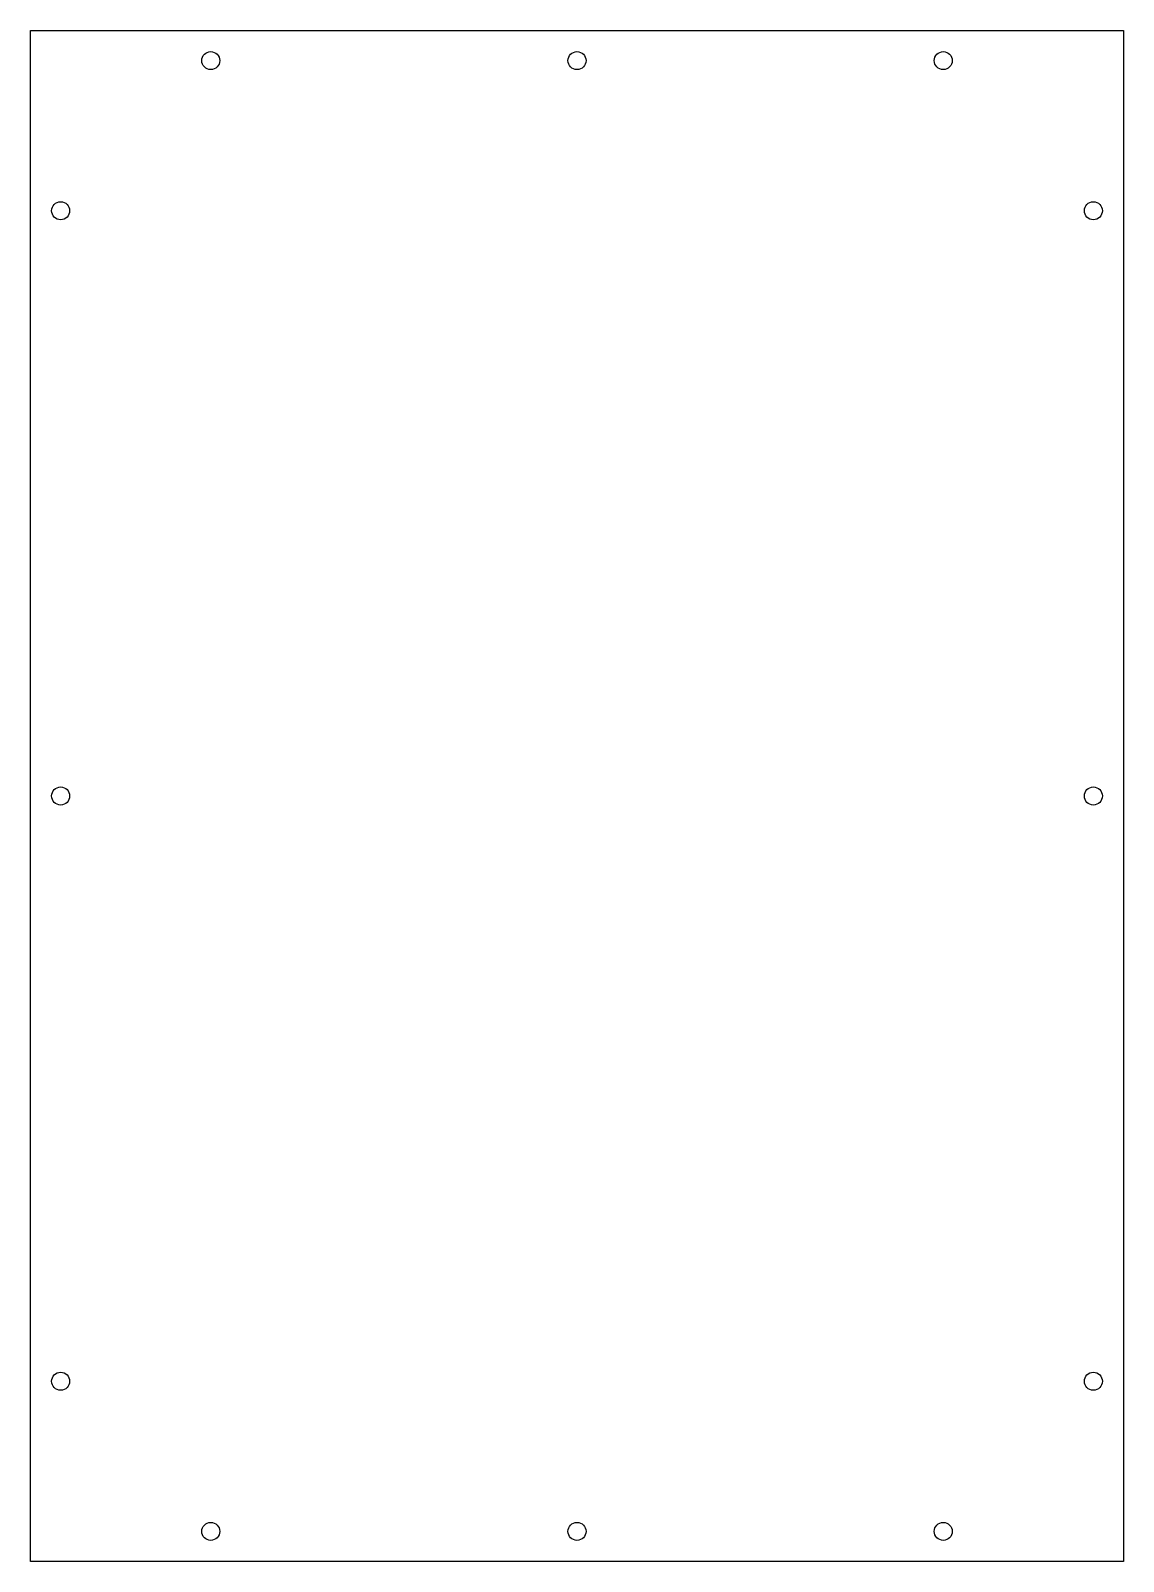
# Model space of a CAD drawing. Header units: millimetres. Extents: x -3 to 361, y -70 to 440.
import ezdxf

# ---------------------------------------------------------------- set-up
doc = ezdxf.new("R2010")
doc.units = ezdxf.units.MM
doc.layers.get('0').update_dxf_attribs({"linetype": 'CONTINUOUS'})

msp = doc.modelspace()

# ---------------------------------------------------------------- linework, layer by layer
msp.add_lwpolyline([(-3, 440), (361, 440), (361, -70), (-3, -70)], close=True)
for centre in [(57, 430), (179, 430), (301, 430), (7, 380), (351, 380), (7, 185), (351, 185), (7, -10), (351, -10), (57, -60), (179, -60), (301, -60)]:
    msp.add_circle(centre, 3)

doc.saveas('drawing.dxf')
